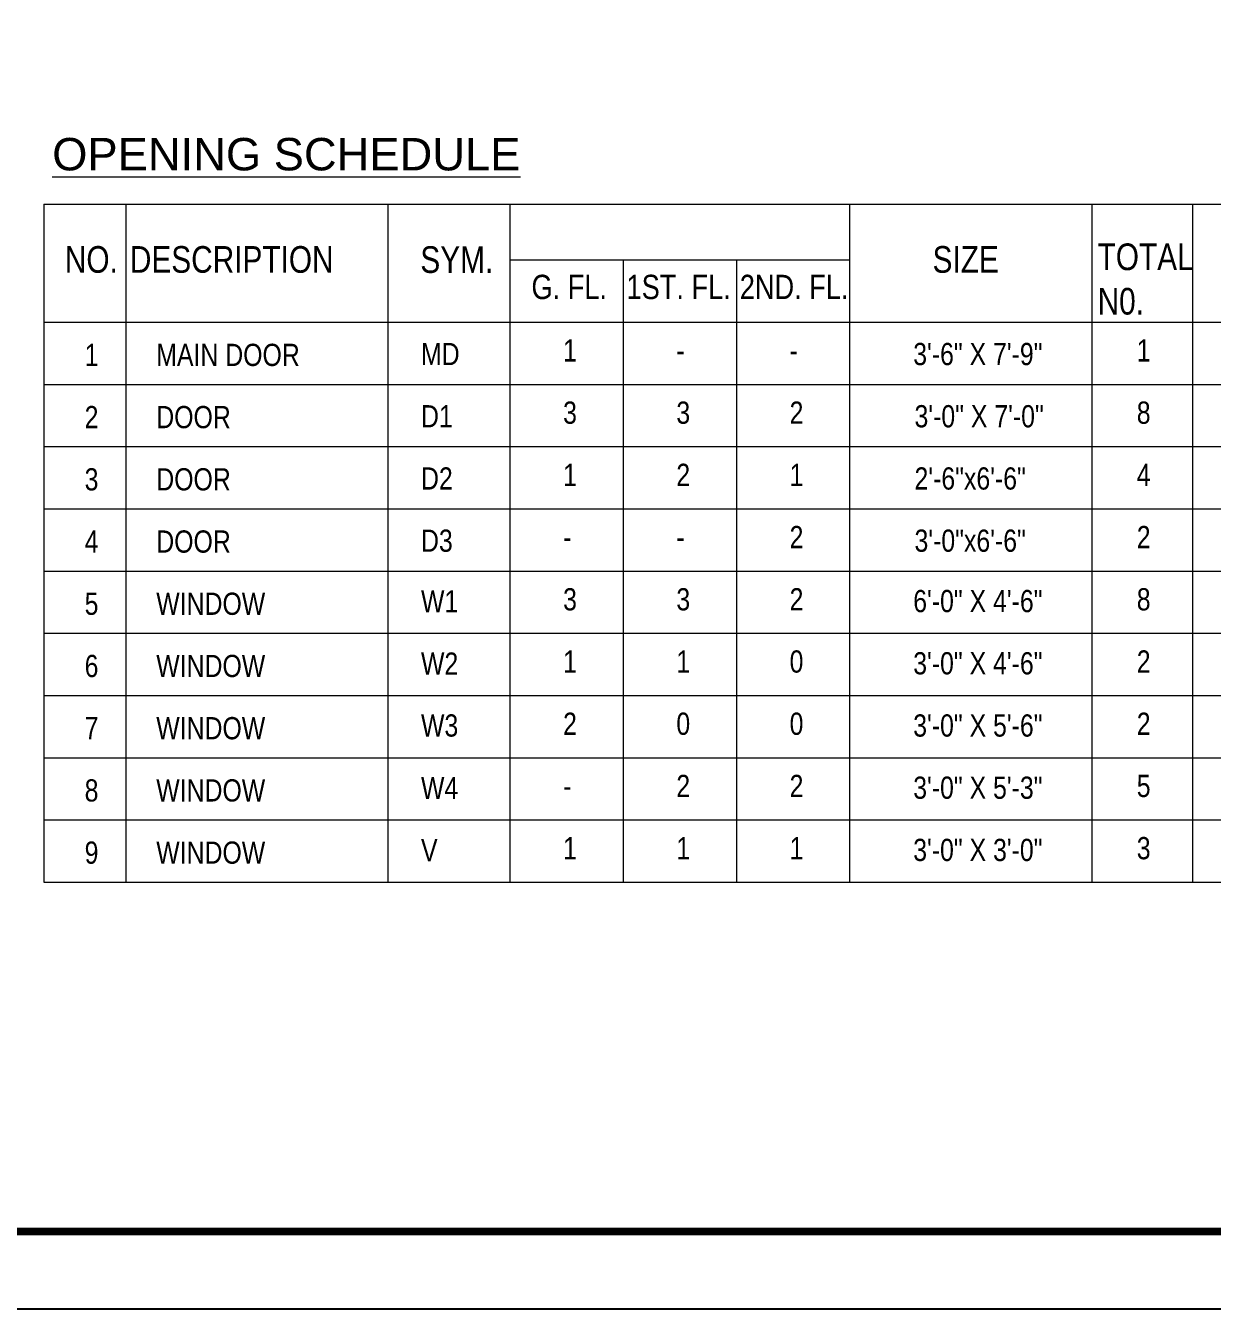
# Model space of a CAD drawing. Header units: inches. Extents: x 160056 to 168773, y -25300 to -22134.
# Drawn here: x 161811 to 162542, y -25300 to -24508 of the extents above; entities that cross this region are included whole.
import ezdxf

# ---------------------------------------------------------------- set-up
doc = ezdxf.new("R2010")
doc.units = ezdxf.units.IN
doc.header["$LTSCALE"] = 0.5
doc.header["$MEASUREMENT"] = 0
doc.layers.add('annotate', color=7, linetype='Continuous', lineweight=9)
doc.layers.add('Text-100.w', color=254, linetype='Continuous', lineweight=9)
doc.styles.add('arial', font='arial.ttf')
doc.styles.add('DIM', font='arial.ttf', dxfattribs={"width": 0.8})

msp = doc.modelspace()

# ---------------------------------------------------------------- linework, layer by layer
msp.add_lwpolyline([(160055.64, -25299.71), (160055.64, -23054.68), (163230.44, -23054.68), (163230.44, -25299.71)], close=True)
at = {"const_width": 4.8}
msp.add_lwpolyline([(163182.44, -25251.71), (163182.44, -23102.68), (160199.64, -23102.68), (160199.64, -25251.71)], close=True, dxfattribs=at)
at = {"layer": 'annotate'}
for p, q in [((161822, -24618.04), (161822, -25036.19)), ((161822, -24618.04), (162664.68, -24618.04)), ((161872.53, -24618.04), (161872.53, -25036.19)), ((162034.06, -24618.04), (162034.06, -25036.19)), ((162109.32, -24618.04), (162109.32, -25036.19)), ((162318.85, -24618.04), (162318.85, -25036.19)), ((162468.19, -24618.04), (162468.19, -25036.19)), ((162530.24, -24618.04), (162530.24, -25036.19)), ((162109.32, -24652.41), (162318.85, -24652.41)), ((162179.16, -24652.41), (162179.16, -25036.19)), ((162249, -24652.41), (162249, -25036.19)), ((161822, -24690.79), (162664.68, -24690.79)), ((161822, -24729.16), (162664.68, -24729.16)), ((161822, -24767.54), (162664.68, -24767.54)), ((161822, -24805.92), (162664.68, -24805.92)), ((161822, -24844.3), (162664.68, -24844.3)), ((161822, -24882.67), (162664.68, -24882.67)), ((161822, -24921.05), (162664.68, -24921.05)), ((161822, -24959.43), (162664.68, -24959.43)), ((161822, -24997.81), (162664.68, -24997.81)), ((161822, -25036.19), (162664.68, -25036.19))]:
    msp.add_line(p, q, dxfattribs=at)

# ---------------------------------------------------------------- texts
at = {"layer": 'annotate', "style": 'DIM'}
for s, insert, char_height, attachment_point in [('NO.', (161834.87, -24643.87), 16.448, 1), ('{\\fArial|b0|i0|c0|p34;DESCRIPTION}', (161874.98, -24643.87), 16.4476, 1), ('{\\fArial|b0|i0|c0|p34;SYM.}', (162054.11, -24643.96), 16.4476, 1), ('{\\fArial|b0|i0|c0|p34;SIZE}', (162369.97, -24643.87), 16.4476, 1), ('TOTAL\\PN0.', (162471.75, -24642.24), 16.448, 1), ('G. FL.', (162122.62, -24661.56), 15, 1), ('1ST. FL.', (162181.25, -24661.56), 15, 1), ('2ND. FL.', (162251.09, -24661.56), 15, 1), ('{\\fArial|b0|i0|c0|p34;1}', (161847.08, -24704.12), 13.7063, 1), ('MAIN DOOR ', (161891.24, -24704.12), 13.706, 1), ('MD', (162054.5, -24703.59), 13.706, 1), ('1', (162142.13, -24701.37), 13.71, 1), ('3\'-6" X 7\'-9"', (162358.05, -24703.59), 13.7063, 1), ('1', (162495.9, -24701.37), 13.71, 1), ('-', (162211.97, -24701.37), 13.71, 1), ('-', (162281.81, -24701.37), 13.71, 1), ('{\\fArial|b0|i0|c0|p34;2}', (161847.08, -24742.49), 13.7063, 1), ('{\\fArial|b0|i0|c0|p34;DOOR }', (161891.24, -24742.49), 13.7063, 1), ('D1', (162054.5, -24741.97), 13.706, 1), ('3', (162142.13, -24739.75), 13.71, 1), ('3', (162211.97, -24739.75), 13.71, 1), ('2', (162281.81, -24739.75), 13.71, 1), ('3\'-0" X 7\'-0"', (162358.84, -24741.97), 13.7063, 1), ('8', (162495.9, -24739.75), 13.71, 1), ('{\\fArial|b0|i0|c0|p34;3}', (161847.08, -24780.87), 13.7063, 1), ('{\\fArial|b0|i0|c0|p34;DOOR }', (161891.24, -24780.87), 13.7063, 1), ('D2', (162054.5, -24780.35), 13.706, 1), ('1', (162142.13, -24778.13), 13.71, 1), ('2', (162211.97, -24778.13), 13.71, 1), ('1', (162281.81, -24778.13), 13.71, 1), ('2\'-6"x6\'-6"', (162358.84, -24780.35), 13.7063, 1), ('{\\fArial|b0|i0|c0|p34;4}', (161847.08, -24819.25), 13.7063, 1), ('{\\fArial|b0|i0|c0|p34;DOOR }', (161891.24, -24819.25), 13.7063, 1), ('D3', (162054.5, -24818.72), 13.706, 1), ('2', (162281.81, -24816.5), 13.71, 1), ('3\'-0"x6\'-6"', (162358.84, -24818.72), 13.7063, 1), ('-', (162142.13, -24816.5), 13.71, 1), ('-', (162211.97, -24816.5), 13.71, 1), ('3', (162142.13, -24854.88), 13.71, 1), ('3', (162211.97, -24854.88), 13.71, 1), ('2', (162281.81, -24854.88), 13.71, 1), ('8', (162495.9, -24854.88), 13.71, 1), ('{\\fArial|b0|i0|c0|p34;5}', (161847.08, -24857.63), 13.7063, 1), ('WINDOW ', (161891.24, -24857.63), 13.706, 1), ('W1', (162054.5, -24869.87), 13.706, 7), ('6\'-0" X 4\'-6"', (162358.05, -24869.87), 13.7063, 7), ('W2', (162054.5, -24908.25), 13.706, 7), ('1', (162142.13, -24893.26), 13.71, 1), ('1', (162211.97, -24893.26), 13.71, 1), ('0', (162281.81, -24893.26), 13.71, 1), ('3\'-0" X 4\'-6"', (162358.05, -24908.25), 13.7063, 7), ('6', (161847.08, -24896), 13.71, 1), ('WINDOW ', (161891.24, -24896), 13.706, 1), ('WINDOW ', (161891.24, -24934.38), 13.706, 1), ('W3', (162054.5, -24946.63), 13.706, 7), ('2', (162142.13, -24931.64), 13.71, 1), ('0', (162211.97, -24931.64), 13.71, 1), ('0', (162281.81, -24931.64), 13.71, 1), ('3\'-0" X 5\'-6"', (162358.05, -24946.63), 13.7063, 7), ('2', (162495.9, -24931.64), 13.71, 1), ('7', (161847.08, -24934.38), 13.71, 1), ('WINDOW ', (161891.24, -24972.76), 13.706, 1), ('W4', (162054.5, -24985), 13.706, 7), ('2', (162211.97, -24970.01), 13.71, 1), ('2', (162281.81, -24970.01), 13.71, 1), ('3\'-0" X 5\'-3"', (162358.05, -24985), 13.7063, 7), ('5', (162495.9, -24970.01), 13.71, 1), ('-', (162142.13, -24970.01), 13.71, 1), ('9', (161847.08, -25011.14), 13.71, 1), ('WINDOW ', (161891.24, -25011.14), 13.706, 1), ('V', (162054.5, -25023.38), 13.71, 7), ('1', (162142.13, -25008.39), 13.71, 1), ('1', (162211.97, -25008.39), 13.71, 1), ('1', (162281.81, -25008.39), 13.71, 1), ('3\'-0" X 3\'-0"', (162358.05, -25023.38), 13.7063, 7)]:
    msp.add_mtext(s, dxfattribs=dict(at, insert=insert, char_height=char_height, attachment_point=attachment_point))
at = {"layer": 'annotate', "char_height": 13.71, "attachment_point": 1, "style": 'DIM'}
for s, insert, width in [('4', (162495.9, -24778.13), 14.5627), ('2', (162495.9, -24816.5), 14.5627), ('2', (162495.9, -24893.26), 7.2627), ('8', (161847.08, -24972.76), 0.5435), ('3', (162495.9, -25008.39), 7.2627)]:
    msp.add_mtext(s, dxfattribs=dict(at, insert=insert, width=width))
at = {"layer": 'Text-100.w', "insert": (161971.44, -24577.17), "char_height": 20, "width": 940.9712, "attachment_point": 2, "style": 'arial'}
msp.add_mtext('{\\LOPENING SCHEDULE}', dxfattribs=at)

doc.saveas('drawing.dxf')
